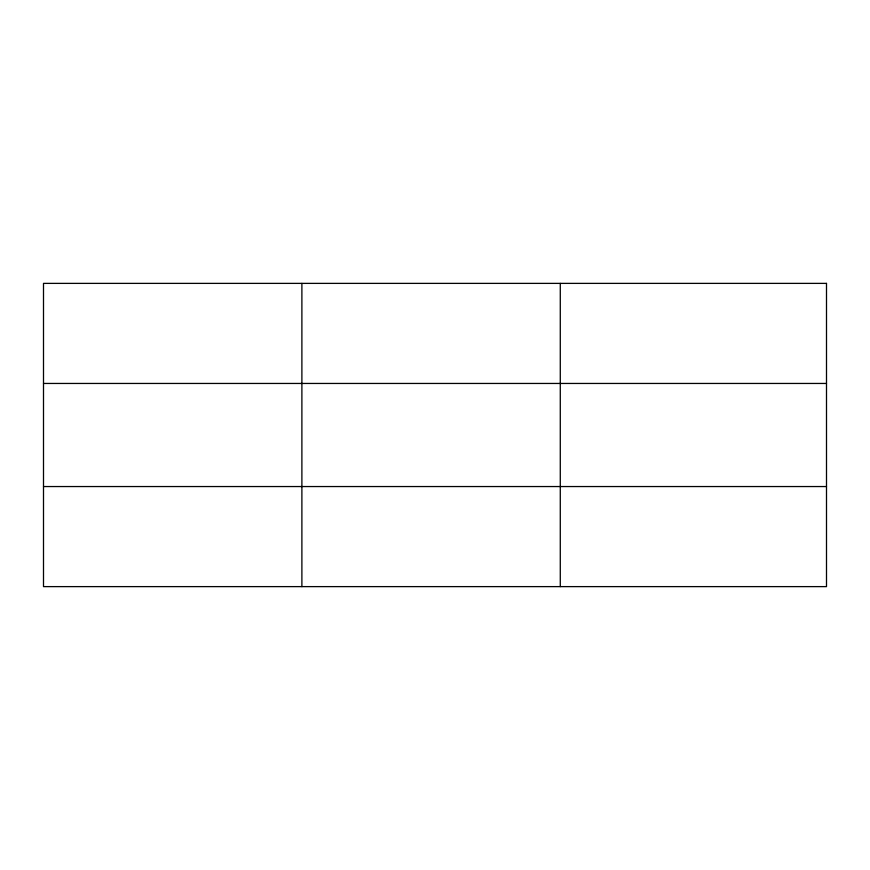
<?xml version="1.0" encoding="UTF-8"?>
<svg xmlns="http://www.w3.org/2000/svg" width="870" height="870" viewBox="0 0 870 870"><rect width="100%" height="100%" fill="white"/><g stroke="black" fill="none" stroke-linecap="round" stroke-linejoin="round"><path stroke-width="1.3" d="M301.89 283.381L301.89 586.619M560.28 283.381L560.28 586.619M43.5 383.452L826.5 383.452M43.5 486.547L826.5 486.547M826.5 283.381L826.5 586.619L43.5 586.619L43.5 283.381L826.5 283.381"/></g></svg>
